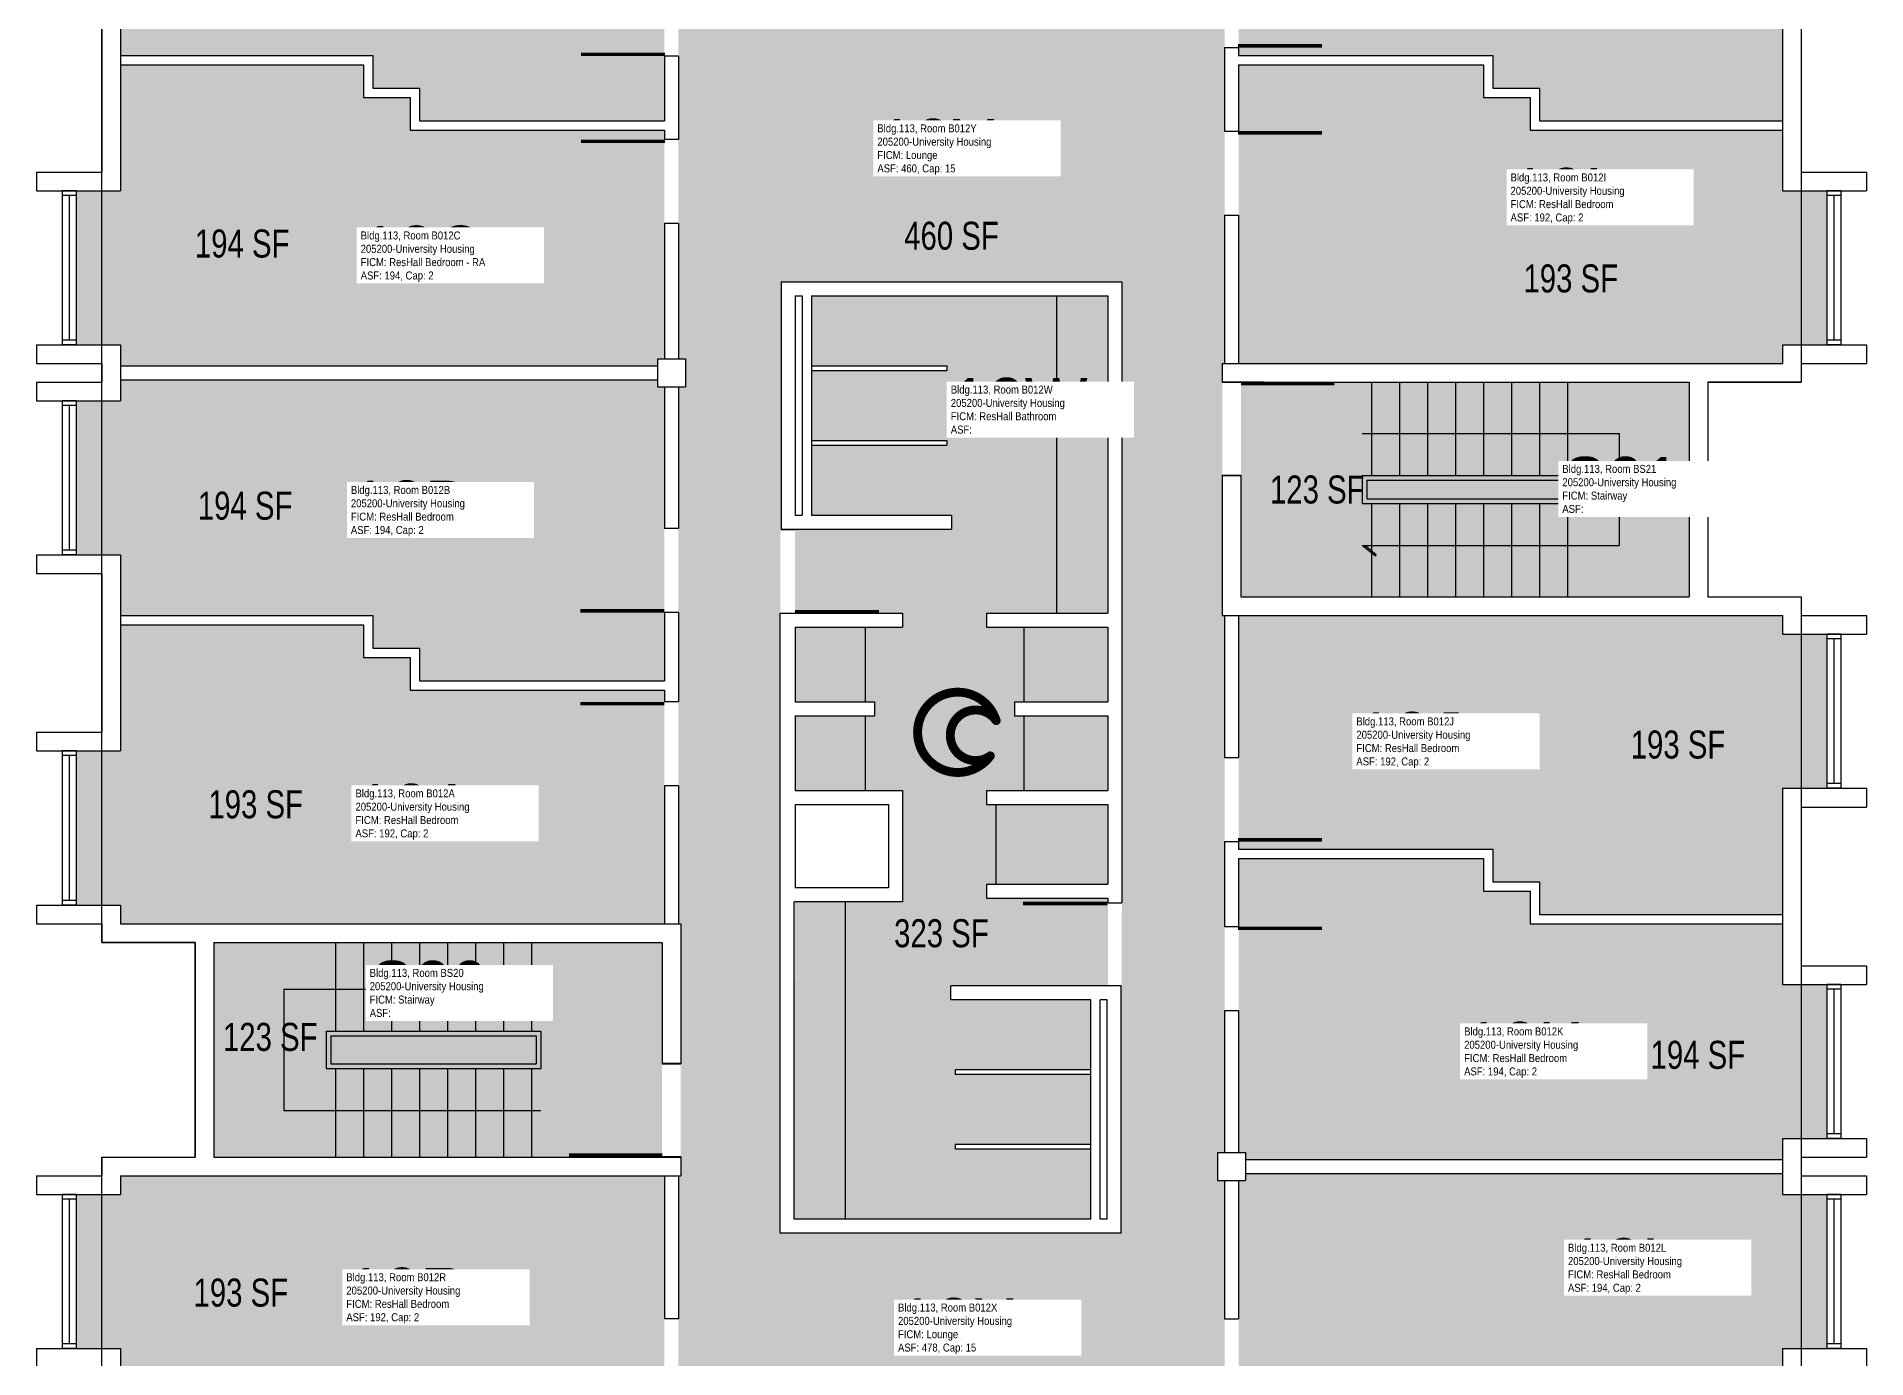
# Model space of a CAD drawing. Header units: inches. Extents: x -168 to 3268, y -1228 to 4836.
# Drawn here: x 1192 to 1976, y 3858 to 4424 of the extents above; entities that cross this region are included whole.
import ezdxf
from ezdxf.enums import TextEntityAlignment as Align

# ---------------------------------------------------------------- set-up
doc = ezdxf.new("R2010")
doc.units = ezdxf.units.IN
doc.header["$LTSCALE"] = 100
doc.header["$MEASUREMENT"] = 0
doc.layers.get('0').update_dxf_attribs({"linetype": 'CONTINUOUS'})
for name, color, linetype in [('A-DOOR', 2, 'CONTINUOUS'), ('A-FLOR', 3, 'CONTINUOUS'), ('A-GLAZ', 1, 'CONTINUOUS'), ('A-IDEN-ICON', 4, 'CONTINUOUS'), ('A-IDEN-RNUM', 7, 'CONTINUOUS'), ('A-IDEN-SNUM', 4, 'CONTINUOUS'), ('A-IDEN-VNUM', 4, 'CONTINUOUS'), ('A-SITE', 3, 'CONTINUOUS'), ('A-WALL', 5, 'CONTINUOUS'), ('AREA-TEXT', 3, 'CONTINUOUS'), ('Rooms-Category-Color', 7, 'CONTINUOUS'), ('Rooms-College-Color', 7, 'CONTINUOUS'), ('Rooms-Department-Color', 7, 'CONTINUOUS'), ('Rooms-Division-Color', 7, 'CONTINUOUS'), ('Rooms-Information', 7, 'CONTINUOUS')]:
    doc.layers.add(name, color=color, linetype=linetype)
doc.styles.add('CP_AREA', font='arial.ttf', dxfattribs={"height": 15})
doc.styles.add('CP_ROOMSNUMBER', font='arial.ttf', dxfattribs={"height": 1})
doc.styles.add('CP_ROOMVNUMBER', font='arial.ttf', dxfattribs={"width": 0.85, "height": 0.075})

# ---------------------------------------------------------------- blocks, each defined once
blk = doc.blocks.new('CPBATH')
at = {"const_width": 0.0127}
for points in [[(0.0571, 0.0168, 0.861492), (-0.0551, 0, 1)], [(0.0571, 0.0168, 0.729002), (-0.0084, -0.0042, 1)], [(-0.0551, 0, 0.726902), (0.0487, -0.0337, 1)], [(-0.0084, -0.0042, 0.609468), (0.0487, -0.0337, 1)]]:
    blk.add_lwpolyline(points, format="xyb", dxfattribs=at)
at = {"const_width": 0.00637}
for points in [[(0.0544, 0.0152, 1), (0.0599, 0.0184, 1)], [(0.0459, -0.0353, 1), (0.0515, -0.0321, 1)]]:
    blk.add_lwpolyline(points, format="xyb", close=True, dxfattribs=at)

msp = doc.modelspace()

# ---------------------------------------------------------------- hatches: boundary and pattern name
at = {"layer": 'Rooms-Category-Color', "true_color": 0x728ef3}
for points in [[(1657, 4116.54), (1657, 4319), (1511, 4319), (1510.74, 4213), (1510.73, 4209.95), (1510.66, 4177), (1510.65, 4173.95), (1510.65, 4116.54), (1467, 4116.54), (1467, 4177.32), (1467, 4213.32), (1467, 4274), (1470, 4274), (1470, 4286), (1467, 4286), (1467, 4343.98), (1467, 4379.98), (1467, 4415.79), (1467, 4379.98), (1467, 4415.79), (1467, 4451.79), (1467, 4514), (1470, 4514), (1470, 4517), (1472.03, 4517), (1508.03, 4517), (1578, 4517), (1578, 4514), (1590, 4514), (1590, 4517), (1591.05, 4517), (1621.05, 4517), (1647, 4517), (1647, 4561), (1650.24, 4561), (1686.24, 4561), (1701, 4561), (1701, 4526), (1698, 4526), (1698, 4514), (1701, 4514), (1701, 4455.42), (1701, 4419.42), (1701, 4383.61), (1701, 4419.42), (1701, 4383.61), (1701, 4347.61), (1701, 4284), (1700, 4284), (1700, 4276), (1700, 4236), (1700, 4176), (1701, 4176), (1701, 4116.54)], [(1348, 4517), (1458, 4517), (1458, 4514), (1461, 4514), (1461, 4451.79), (1461, 4415.79), (1461, 4388), (1461, 4415.79), (1461, 4388), (1356, 4388), (1356, 4402), (1336, 4402), (1336, 4416), (1228, 4416), (1228, 4442), (1209, 4442), (1209, 4508), (1228, 4508), (1228, 4516), (1348, 4516)], [(1816, 4416), (1816, 4402), (1836, 4402), (1836, 4388), (1940, 4388), (1940, 4442), (1959, 4442), (1959, 4508), (1940, 4508), (1940, 4516), (1820, 4516), (1820, 4517), (1710, 4517), (1710, 4514), (1707, 4514), (1707, 4455.42), (1707, 4416)], [(1332, 4412), (1332, 4398), (1352, 4398), (1352, 4384), (1461, 4384), (1461, 4343.98), (1461, 4286), (1458, 4286), (1458, 4283), (1228, 4283), (1228, 4292), (1209, 4292), (1209, 4358), (1228, 4358), (1228, 4412)], [(1940, 4358), (1940, 4384), (1832, 4384), (1832, 4398), (1812, 4398), (1812, 4412), (1707, 4412), (1707, 4383.61), (1707, 4412), (1707, 4383.61), (1707, 4347.61), (1707, 4284), (1940, 4284), (1940, 4292), (1959, 4292), (1959, 4358)], [(1651, 4095), (1651, 4067), (1651, 4061), (1599, 4061), (1599, 4055), (1651, 4055), (1651, 4053), (1651, 4022), (1651, 4019), (1651, 4017.38), (1583.91, 4017.37), (1583.65, 4013), (1583.65, 4011.38), (1643.98, 4011.38), (1643.65, 3981.38), (1585.65, 3981.38), (1585.65, 3979.38), (1643.65, 3979.38), (1643.65, 3949.38), (1585.65, 3949.38), (1585.65, 3947.38), (1643.65, 3947.38), (1643.65, 3943), (1643.65, 3917.38), (1516.65, 3917.38), (1516.65, 3943), (1516.97, 4053.38), (1563, 4053.38), (1563, 4062), (1563, 4101), (1517, 4101), (1517, 4122), (1517, 4125), (1517, 4131), (1517, 4133), (1551, 4133), (1551, 4139), (1517, 4139), (1517, 4165), (1517, 4171), (1563, 4171), (1563, 4177), (1517, 4177), (1517, 4209.95), (1517, 4213), (1584, 4213), (1584, 4219), (1524, 4219), (1524, 4249), (1582, 4249), (1582, 4251), (1524, 4251), (1524, 4281), (1582, 4281), (1582, 4283), (1524, 4283), (1524, 4313), (1651, 4313), (1651, 4177), (1599, 4177), (1599, 4171), (1651, 4171), (1651, 4139), (1620, 4139), (1611, 4139), (1611, 4133), (1651, 4133), (1651, 4103), (1651, 4101), (1599, 4101), (1599, 4095)], [(1228, 4202), (1228, 4176), (1336, 4176), (1336, 4162), (1356, 4162), (1356, 4148), (1461, 4148), (1461, 4177.32), (1461, 4213.32), (1461, 4274), (1458, 4274), (1458, 4277), (1228, 4277), (1228, 4268), (1209, 4268), (1209, 4202), (1228, 4202), (1209, 4202)], [(1209, 4118), (1228, 4118), (1228, 4172), (1332, 4172), (1332, 4158), (1352, 4158), (1352, 4144), (1461, 4144), (1461, 4139), (1461, 4103), (1461, 4044), (1228, 4044), (1228, 4052), (1209, 4052)], [(1940, 4102), (1959, 4102), (1959, 4168), (1940, 4168), (1940, 4176), (1707, 4176), (1707, 4115.18), (1707, 4076), (1816, 4076), (1816, 4062), (1836, 4062), (1836, 4048), (1940, 4048)], [(1657, 4116.54), (1701, 4116.54), (1701, 4079.18), (1701, 4042.74), (1701, 4079.18), (1701, 4042.74), (1701, 4006.74), (1701, 3946), (1698, 3946), (1698, 3934), (1701, 3934), (1701, 3838.67), (1701, 3802.84), (1701, 3766.84), (1701, 3706), (1698, 3706), (1698, 3704), (1698, 3703), (1696.26, 3703), (1660.26, 3703), (1590, 3703), (1590, 3706), (1578, 3706), (1578, 3703), (1576.96, 3703), (1546.96, 3703), (1521, 3703), (1521, 3659), (1518.64, 3659), (1482.64, 3659), (1467, 3659), (1467, 3694), (1470, 3694), (1470, 3706), (1467, 3706), (1467, 3765.93), (1467, 3801.93), (1467, 3838.73), (1467, 3801.93), (1467, 3838.73), (1467, 3874.73), (1467, 3936), (1468, 3936), (1468, 3944), (1468, 3984), (1468, 4044), (1467, 4044), (1467, 4103), (1467, 4116.54), (1510.65, 4116.54), (1510.65, 4090), (1510.65, 3937), (1510.65, 3911.38), (1656.65, 3911.38), (1656.72, 3937), (1656.91, 4017.38), (1656.92, 4022), (1656.99, 4053), (1657, 4058)], [(1959, 4018), (1959, 3952), (1940, 3952), (1940, 3943), (1710, 3943), (1710, 3946), (1707, 3946), (1707, 4072), (1812, 4072), (1812, 4058), (1832, 4058), (1832, 4044), (1940, 4044), (1940, 4018)], [(1336, 3836), (1336, 3822), (1356, 3822), (1356, 3808), (1461, 3808), (1461, 3838.73), (1461, 3808), (1461, 3838.73), (1461, 3874.73), (1461, 3936), (1407, 3936), (1401, 3936), (1322, 3936), (1316, 3936), (1228, 3936), (1228, 3928), (1209, 3928), (1209, 3862), (1228, 3862), (1228, 3836)], [(1940, 3928), (1940, 3937), (1710, 3937), (1710, 3934), (1707, 3934), (1707, 3836), (1816, 3836), (1816, 3822), (1836, 3822), (1836, 3808), (1940, 3808), (1940, 3862), (1959, 3862), (1959, 3928)]]:
    msp.add_hatch(color=171, dxfattribs=at).paths.add_polyline_path(points)
at = {"layer": 'Rooms-Category-Color', "true_color": 0xadadad}
for points in [[(1852, 4276), (1900, 4276), (1900, 4184), (1852, 4184), (1846, 4184), (1708, 4184), (1708, 4236), (1708, 4276), (1846, 4276)], [(1316, 3944), (1322, 3944), (1460, 3944), (1460, 3984), (1460, 4036), (1322, 4036), (1316, 4036), (1268, 4036), (1268, 3944)]]:
    msp.add_hatch(color=253, dxfattribs=at).paths.add_polyline_path(points)
at = {"layer": 'Rooms-College-Color', "true_color": 0xadadad}
for points in [[(1657, 4116.54), (1657, 4319), (1511, 4319), (1510.74, 4213), (1510.73, 4209.95), (1510.66, 4177), (1510.65, 4173.95), (1510.65, 4116.54), (1467, 4116.54), (1467, 4177.32), (1467, 4213.32), (1467, 4274), (1470, 4274), (1470, 4286), (1467, 4286), (1467, 4343.98), (1467, 4379.98), (1467, 4415.79), (1467, 4379.98), (1467, 4415.79), (1467, 4451.79), (1467, 4514), (1470, 4514), (1470, 4517), (1472.03, 4517), (1508.03, 4517), (1578, 4517), (1578, 4514), (1590, 4514), (1590, 4517), (1591.05, 4517), (1621.05, 4517), (1647, 4517), (1647, 4561), (1650.24, 4561), (1686.24, 4561), (1701, 4561), (1701, 4526), (1698, 4526), (1698, 4514), (1701, 4514), (1701, 4455.42), (1701, 4419.42), (1701, 4383.61), (1701, 4419.42), (1701, 4383.61), (1701, 4347.61), (1701, 4284), (1700, 4284), (1700, 4276), (1700, 4236), (1700, 4176), (1701, 4176), (1701, 4116.54)], [(1348, 4517), (1458, 4517), (1458, 4514), (1461, 4514), (1461, 4451.79), (1461, 4415.79), (1461, 4388), (1461, 4415.79), (1461, 4388), (1356, 4388), (1356, 4402), (1336, 4402), (1336, 4416), (1228, 4416), (1228, 4442), (1209, 4442), (1209, 4508), (1228, 4508), (1228, 4516), (1348, 4516)], [(1816, 4416), (1816, 4402), (1836, 4402), (1836, 4388), (1940, 4388), (1940, 4442), (1959, 4442), (1959, 4508), (1940, 4508), (1940, 4516), (1820, 4516), (1820, 4517), (1710, 4517), (1710, 4514), (1707, 4514), (1707, 4455.42), (1707, 4416)], [(1332, 4412), (1332, 4398), (1352, 4398), (1352, 4384), (1461, 4384), (1461, 4343.98), (1461, 4286), (1458, 4286), (1458, 4283), (1228, 4283), (1228, 4292), (1209, 4292), (1209, 4358), (1228, 4358), (1228, 4412)], [(1940, 4358), (1940, 4384), (1832, 4384), (1832, 4398), (1812, 4398), (1812, 4412), (1707, 4412), (1707, 4383.61), (1707, 4412), (1707, 4383.61), (1707, 4347.61), (1707, 4284), (1940, 4284), (1940, 4292), (1959, 4292), (1959, 4358)], [(1651, 4095), (1651, 4067), (1651, 4061), (1599, 4061), (1599, 4055), (1651, 4055), (1651, 4053), (1651, 4022), (1651, 4019), (1651, 4017.38), (1583.91, 4017.37), (1583.65, 4013), (1583.65, 4011.38), (1643.98, 4011.38), (1643.65, 3981.38), (1585.65, 3981.38), (1585.65, 3979.38), (1643.65, 3979.38), (1643.65, 3949.38), (1585.65, 3949.38), (1585.65, 3947.38), (1643.65, 3947.38), (1643.65, 3943), (1643.65, 3917.38), (1516.65, 3917.38), (1516.65, 3943), (1516.97, 4053.38), (1563, 4053.38), (1563, 4062), (1563, 4101), (1517, 4101), (1517, 4122), (1517, 4125), (1517, 4131), (1517, 4133), (1551, 4133), (1551, 4139), (1517, 4139), (1517, 4165), (1517, 4171), (1563, 4171), (1563, 4177), (1517, 4177), (1517, 4209.95), (1517, 4213), (1584, 4213), (1584, 4219), (1524, 4219), (1524, 4249), (1582, 4249), (1582, 4251), (1524, 4251), (1524, 4281), (1582, 4281), (1582, 4283), (1524, 4283), (1524, 4313), (1651, 4313), (1651, 4177), (1599, 4177), (1599, 4171), (1651, 4171), (1651, 4139), (1620, 4139), (1611, 4139), (1611, 4133), (1651, 4133), (1651, 4103), (1651, 4101), (1599, 4101), (1599, 4095)], [(1228, 4202), (1228, 4176), (1336, 4176), (1336, 4162), (1356, 4162), (1356, 4148), (1461, 4148), (1461, 4177.32), (1461, 4213.32), (1461, 4274), (1458, 4274), (1458, 4277), (1228, 4277), (1228, 4268), (1209, 4268), (1209, 4202), (1228, 4202), (1209, 4202)], [(1852, 4276), (1900, 4276), (1900, 4184), (1852, 4184), (1846, 4184), (1708, 4184), (1708, 4236), (1708, 4276), (1846, 4276)], [(1209, 4118), (1228, 4118), (1228, 4172), (1332, 4172), (1332, 4158), (1352, 4158), (1352, 4144), (1461, 4144), (1461, 4139), (1461, 4103), (1461, 4044), (1228, 4044), (1228, 4052), (1209, 4052)], [(1940, 4102), (1959, 4102), (1959, 4168), (1940, 4168), (1940, 4176), (1707, 4176), (1707, 4115.18), (1707, 4076), (1816, 4076), (1816, 4062), (1836, 4062), (1836, 4048), (1940, 4048)], [(1657, 4116.54), (1701, 4116.54), (1701, 4079.18), (1701, 4042.74), (1701, 4079.18), (1701, 4042.74), (1701, 4006.74), (1701, 3946), (1698, 3946), (1698, 3934), (1701, 3934), (1701, 3838.67), (1701, 3802.84), (1701, 3766.84), (1701, 3706), (1698, 3706), (1698, 3704), (1698, 3703), (1696.26, 3703), (1660.26, 3703), (1590, 3703), (1590, 3706), (1578, 3706), (1578, 3703), (1576.96, 3703), (1546.96, 3703), (1521, 3703), (1521, 3659), (1518.64, 3659), (1482.64, 3659), (1467, 3659), (1467, 3694), (1470, 3694), (1470, 3706), (1467, 3706), (1467, 3765.93), (1467, 3801.93), (1467, 3838.73), (1467, 3801.93), (1467, 3838.73), (1467, 3874.73), (1467, 3936), (1468, 3936), (1468, 3944), (1468, 3984), (1468, 4044), (1467, 4044), (1467, 4103), (1467, 4116.54), (1510.65, 4116.54), (1510.65, 4090), (1510.65, 3937), (1510.65, 3911.38), (1656.65, 3911.38), (1656.72, 3937), (1656.91, 4017.38), (1656.92, 4022), (1656.99, 4053), (1657, 4058)], [(1959, 4018), (1959, 3952), (1940, 3952), (1940, 3943), (1710, 3943), (1710, 3946), (1707, 3946), (1707, 4072), (1812, 4072), (1812, 4058), (1832, 4058), (1832, 4044), (1940, 4044), (1940, 4018)], [(1316, 3944), (1322, 3944), (1460, 3944), (1460, 3984), (1460, 4036), (1322, 4036), (1316, 4036), (1268, 4036), (1268, 3944)], [(1336, 3836), (1336, 3822), (1356, 3822), (1356, 3808), (1461, 3808), (1461, 3838.73), (1461, 3808), (1461, 3838.73), (1461, 3874.73), (1461, 3936), (1407, 3936), (1401, 3936), (1322, 3936), (1316, 3936), (1228, 3936), (1228, 3928), (1209, 3928), (1209, 3862), (1228, 3862), (1228, 3836)], [(1940, 3928), (1940, 3937), (1710, 3937), (1710, 3934), (1707, 3934), (1707, 3836), (1816, 3836), (1816, 3822), (1836, 3822), (1836, 3808), (1940, 3808), (1940, 3862), (1959, 3862), (1959, 3928)]]:
    msp.add_hatch(color=253, dxfattribs=at).paths.add_polyline_path(points)
at = {"layer": 'Rooms-Department-Color', "true_color": 0x604aed}
for points in [[(1657, 4116.54), (1657, 4319), (1511, 4319), (1510.74, 4213), (1510.73, 4209.95), (1510.66, 4177), (1510.65, 4173.95), (1510.65, 4116.54), (1467, 4116.54), (1467, 4177.32), (1467, 4213.32), (1467, 4274), (1470, 4274), (1470, 4286), (1467, 4286), (1467, 4343.98), (1467, 4379.98), (1467, 4415.79), (1467, 4379.98), (1467, 4415.79), (1467, 4451.79), (1467, 4514), (1470, 4514), (1470, 4517), (1472.03, 4517), (1508.03, 4517), (1578, 4517), (1578, 4514), (1590, 4514), (1590, 4517), (1591.05, 4517), (1621.05, 4517), (1647, 4517), (1647, 4561), (1650.24, 4561), (1686.24, 4561), (1701, 4561), (1701, 4526), (1698, 4526), (1698, 4514), (1701, 4514), (1701, 4455.42), (1701, 4419.42), (1701, 4383.61), (1701, 4419.42), (1701, 4383.61), (1701, 4347.61), (1701, 4284), (1700, 4284), (1700, 4276), (1700, 4236), (1700, 4176), (1701, 4176), (1701, 4116.54)], [(1348, 4517), (1458, 4517), (1458, 4514), (1461, 4514), (1461, 4451.79), (1461, 4415.79), (1461, 4388), (1461, 4415.79), (1461, 4388), (1356, 4388), (1356, 4402), (1336, 4402), (1336, 4416), (1228, 4416), (1228, 4442), (1209, 4442), (1209, 4508), (1228, 4508), (1228, 4516), (1348, 4516)], [(1816, 4416), (1816, 4402), (1836, 4402), (1836, 4388), (1940, 4388), (1940, 4442), (1959, 4442), (1959, 4508), (1940, 4508), (1940, 4516), (1820, 4516), (1820, 4517), (1710, 4517), (1710, 4514), (1707, 4514), (1707, 4455.42), (1707, 4416)], [(1332, 4412), (1332, 4398), (1352, 4398), (1352, 4384), (1461, 4384), (1461, 4343.98), (1461, 4286), (1458, 4286), (1458, 4283), (1228, 4283), (1228, 4292), (1209, 4292), (1209, 4358), (1228, 4358), (1228, 4412)], [(1940, 4358), (1940, 4384), (1832, 4384), (1832, 4398), (1812, 4398), (1812, 4412), (1707, 4412), (1707, 4383.61), (1707, 4412), (1707, 4383.61), (1707, 4347.61), (1707, 4284), (1940, 4284), (1940, 4292), (1959, 4292), (1959, 4358)], [(1651, 4095), (1651, 4067), (1651, 4061), (1599, 4061), (1599, 4055), (1651, 4055), (1651, 4053), (1651, 4022), (1651, 4019), (1651, 4017.38), (1583.91, 4017.37), (1583.65, 4013), (1583.65, 4011.38), (1643.98, 4011.38), (1643.65, 3981.38), (1585.65, 3981.38), (1585.65, 3979.38), (1643.65, 3979.38), (1643.65, 3949.38), (1585.65, 3949.38), (1585.65, 3947.38), (1643.65, 3947.38), (1643.65, 3943), (1643.65, 3917.38), (1516.65, 3917.38), (1516.65, 3943), (1516.97, 4053.38), (1563, 4053.38), (1563, 4062), (1563, 4101), (1517, 4101), (1517, 4122), (1517, 4125), (1517, 4131), (1517, 4133), (1551, 4133), (1551, 4139), (1517, 4139), (1517, 4165), (1517, 4171), (1563, 4171), (1563, 4177), (1517, 4177), (1517, 4209.95), (1517, 4213), (1584, 4213), (1584, 4219), (1524, 4219), (1524, 4249), (1582, 4249), (1582, 4251), (1524, 4251), (1524, 4281), (1582, 4281), (1582, 4283), (1524, 4283), (1524, 4313), (1651, 4313), (1651, 4177), (1599, 4177), (1599, 4171), (1651, 4171), (1651, 4139), (1620, 4139), (1611, 4139), (1611, 4133), (1651, 4133), (1651, 4103), (1651, 4101), (1599, 4101), (1599, 4095)], [(1228, 4202), (1228, 4176), (1336, 4176), (1336, 4162), (1356, 4162), (1356, 4148), (1461, 4148), (1461, 4177.32), (1461, 4213.32), (1461, 4274), (1458, 4274), (1458, 4277), (1228, 4277), (1228, 4268), (1209, 4268), (1209, 4202), (1228, 4202), (1209, 4202)], [(1209, 4118), (1228, 4118), (1228, 4172), (1332, 4172), (1332, 4158), (1352, 4158), (1352, 4144), (1461, 4144), (1461, 4139), (1461, 4103), (1461, 4044), (1228, 4044), (1228, 4052), (1209, 4052)], [(1940, 4102), (1959, 4102), (1959, 4168), (1940, 4168), (1940, 4176), (1707, 4176), (1707, 4115.18), (1707, 4076), (1816, 4076), (1816, 4062), (1836, 4062), (1836, 4048), (1940, 4048)], [(1657, 4116.54), (1701, 4116.54), (1701, 4079.18), (1701, 4042.74), (1701, 4079.18), (1701, 4042.74), (1701, 4006.74), (1701, 3946), (1698, 3946), (1698, 3934), (1701, 3934), (1701, 3838.67), (1701, 3802.84), (1701, 3766.84), (1701, 3706), (1698, 3706), (1698, 3704), (1698, 3703), (1696.26, 3703), (1660.26, 3703), (1590, 3703), (1590, 3706), (1578, 3706), (1578, 3703), (1576.96, 3703), (1546.96, 3703), (1521, 3703), (1521, 3659), (1518.64, 3659), (1482.64, 3659), (1467, 3659), (1467, 3694), (1470, 3694), (1470, 3706), (1467, 3706), (1467, 3765.93), (1467, 3801.93), (1467, 3838.73), (1467, 3801.93), (1467, 3838.73), (1467, 3874.73), (1467, 3936), (1468, 3936), (1468, 3944), (1468, 3984), (1468, 4044), (1467, 4044), (1467, 4103), (1467, 4116.54), (1510.65, 4116.54), (1510.65, 4090), (1510.65, 3937), (1510.65, 3911.38), (1656.65, 3911.38), (1656.72, 3937), (1656.91, 4017.38), (1656.92, 4022), (1656.99, 4053), (1657, 4058)], [(1959, 4018), (1959, 3952), (1940, 3952), (1940, 3943), (1710, 3943), (1710, 3946), (1707, 3946), (1707, 4072), (1812, 4072), (1812, 4058), (1832, 4058), (1832, 4044), (1940, 4044), (1940, 4018)], [(1336, 3836), (1336, 3822), (1356, 3822), (1356, 3808), (1461, 3808), (1461, 3838.73), (1461, 3808), (1461, 3838.73), (1461, 3874.73), (1461, 3936), (1407, 3936), (1401, 3936), (1322, 3936), (1316, 3936), (1228, 3936), (1228, 3928), (1209, 3928), (1209, 3862), (1228, 3862), (1228, 3836)], [(1940, 3928), (1940, 3937), (1710, 3937), (1710, 3934), (1707, 3934), (1707, 3836), (1816, 3836), (1816, 3822), (1836, 3822), (1836, 3808), (1940, 3808), (1940, 3862), (1959, 3862), (1959, 3928)]]:
    msp.add_hatch(color=173, dxfattribs=at).paths.add_polyline_path(points)
at = {"layer": 'Rooms-Department-Color', "true_color": 0xacacac}
for points in [[(1852, 4276), (1900, 4276), (1900, 4184), (1852, 4184), (1846, 4184), (1708, 4184), (1708, 4236), (1708, 4276), (1846, 4276)], [(1316, 3944), (1322, 3944), (1460, 3944), (1460, 3984), (1460, 4036), (1322, 4036), (1316, 4036), (1268, 4036), (1268, 3944)]]:
    msp.add_hatch(color=253, dxfattribs=at).paths.add_polyline_path(points)
at = {"layer": 'Rooms-Division-Color', "true_color": 0x604aed}
for points in [[(1657, 4116.54), (1657, 4319), (1511, 4319), (1510.74, 4213), (1510.73, 4209.95), (1510.66, 4177), (1510.65, 4173.95), (1510.65, 4116.54), (1467, 4116.54), (1467, 4177.32), (1467, 4213.32), (1467, 4274), (1470, 4274), (1470, 4286), (1467, 4286), (1467, 4343.98), (1467, 4379.98), (1467, 4415.79), (1467, 4379.98), (1467, 4415.79), (1467, 4451.79), (1467, 4514), (1470, 4514), (1470, 4517), (1472.03, 4517), (1508.03, 4517), (1578, 4517), (1578, 4514), (1590, 4514), (1590, 4517), (1591.05, 4517), (1621.05, 4517), (1647, 4517), (1647, 4561), (1650.24, 4561), (1686.24, 4561), (1701, 4561), (1701, 4526), (1698, 4526), (1698, 4514), (1701, 4514), (1701, 4455.42), (1701, 4419.42), (1701, 4383.61), (1701, 4419.42), (1701, 4383.61), (1701, 4347.61), (1701, 4284), (1700, 4284), (1700, 4276), (1700, 4236), (1700, 4176), (1701, 4176), (1701, 4116.54)], [(1348, 4517), (1458, 4517), (1458, 4514), (1461, 4514), (1461, 4451.79), (1461, 4415.79), (1461, 4388), (1461, 4415.79), (1461, 4388), (1356, 4388), (1356, 4402), (1336, 4402), (1336, 4416), (1228, 4416), (1228, 4442), (1209, 4442), (1209, 4508), (1228, 4508), (1228, 4516), (1348, 4516)], [(1816, 4416), (1816, 4402), (1836, 4402), (1836, 4388), (1940, 4388), (1940, 4442), (1959, 4442), (1959, 4508), (1940, 4508), (1940, 4516), (1820, 4516), (1820, 4517), (1710, 4517), (1710, 4514), (1707, 4514), (1707, 4455.42), (1707, 4416)], [(1332, 4412), (1332, 4398), (1352, 4398), (1352, 4384), (1461, 4384), (1461, 4343.98), (1461, 4286), (1458, 4286), (1458, 4283), (1228, 4283), (1228, 4292), (1209, 4292), (1209, 4358), (1228, 4358), (1228, 4412)], [(1940, 4358), (1940, 4384), (1832, 4384), (1832, 4398), (1812, 4398), (1812, 4412), (1707, 4412), (1707, 4383.61), (1707, 4412), (1707, 4383.61), (1707, 4347.61), (1707, 4284), (1940, 4284), (1940, 4292), (1959, 4292), (1959, 4358)], [(1651, 4095), (1651, 4067), (1651, 4061), (1599, 4061), (1599, 4055), (1651, 4055), (1651, 4053), (1651, 4022), (1651, 4019), (1651, 4017.38), (1583.91, 4017.37), (1583.65, 4013), (1583.65, 4011.38), (1643.98, 4011.38), (1643.65, 3981.38), (1585.65, 3981.38), (1585.65, 3979.38), (1643.65, 3979.38), (1643.65, 3949.38), (1585.65, 3949.38), (1585.65, 3947.38), (1643.65, 3947.38), (1643.65, 3943), (1643.65, 3917.38), (1516.65, 3917.38), (1516.65, 3943), (1516.97, 4053.38), (1563, 4053.38), (1563, 4062), (1563, 4101), (1517, 4101), (1517, 4122), (1517, 4125), (1517, 4131), (1517, 4133), (1551, 4133), (1551, 4139), (1517, 4139), (1517, 4165), (1517, 4171), (1563, 4171), (1563, 4177), (1517, 4177), (1517, 4209.95), (1517, 4213), (1584, 4213), (1584, 4219), (1524, 4219), (1524, 4249), (1582, 4249), (1582, 4251), (1524, 4251), (1524, 4281), (1582, 4281), (1582, 4283), (1524, 4283), (1524, 4313), (1651, 4313), (1651, 4177), (1599, 4177), (1599, 4171), (1651, 4171), (1651, 4139), (1620, 4139), (1611, 4139), (1611, 4133), (1651, 4133), (1651, 4103), (1651, 4101), (1599, 4101), (1599, 4095)], [(1228, 4202), (1228, 4176), (1336, 4176), (1336, 4162), (1356, 4162), (1356, 4148), (1461, 4148), (1461, 4177.32), (1461, 4213.32), (1461, 4274), (1458, 4274), (1458, 4277), (1228, 4277), (1228, 4268), (1209, 4268), (1209, 4202), (1228, 4202), (1209, 4202)], [(1209, 4118), (1228, 4118), (1228, 4172), (1332, 4172), (1332, 4158), (1352, 4158), (1352, 4144), (1461, 4144), (1461, 4139), (1461, 4103), (1461, 4044), (1228, 4044), (1228, 4052), (1209, 4052)], [(1940, 4102), (1959, 4102), (1959, 4168), (1940, 4168), (1940, 4176), (1707, 4176), (1707, 4115.18), (1707, 4076), (1816, 4076), (1816, 4062), (1836, 4062), (1836, 4048), (1940, 4048)], [(1657, 4116.54), (1701, 4116.54), (1701, 4079.18), (1701, 4042.74), (1701, 4079.18), (1701, 4042.74), (1701, 4006.74), (1701, 3946), (1698, 3946), (1698, 3934), (1701, 3934), (1701, 3838.67), (1701, 3802.84), (1701, 3766.84), (1701, 3706), (1698, 3706), (1698, 3704), (1698, 3703), (1696.26, 3703), (1660.26, 3703), (1590, 3703), (1590, 3706), (1578, 3706), (1578, 3703), (1576.96, 3703), (1546.96, 3703), (1521, 3703), (1521, 3659), (1518.64, 3659), (1482.64, 3659), (1467, 3659), (1467, 3694), (1470, 3694), (1470, 3706), (1467, 3706), (1467, 3765.93), (1467, 3801.93), (1467, 3838.73), (1467, 3801.93), (1467, 3838.73), (1467, 3874.73), (1467, 3936), (1468, 3936), (1468, 3944), (1468, 3984), (1468, 4044), (1467, 4044), (1467, 4103), (1467, 4116.54), (1510.65, 4116.54), (1510.65, 4090), (1510.65, 3937), (1510.65, 3911.38), (1656.65, 3911.38), (1656.72, 3937), (1656.91, 4017.38), (1656.92, 4022), (1656.99, 4053), (1657, 4058)], [(1959, 4018), (1959, 3952), (1940, 3952), (1940, 3943), (1710, 3943), (1710, 3946), (1707, 3946), (1707, 4072), (1812, 4072), (1812, 4058), (1832, 4058), (1832, 4044), (1940, 4044), (1940, 4018)], [(1336, 3836), (1336, 3822), (1356, 3822), (1356, 3808), (1461, 3808), (1461, 3838.73), (1461, 3808), (1461, 3838.73), (1461, 3874.73), (1461, 3936), (1407, 3936), (1401, 3936), (1322, 3936), (1316, 3936), (1228, 3936), (1228, 3928), (1209, 3928), (1209, 3862), (1228, 3862), (1228, 3836)], [(1940, 3928), (1940, 3937), (1710, 3937), (1710, 3934), (1707, 3934), (1707, 3836), (1816, 3836), (1816, 3822), (1836, 3822), (1836, 3808), (1940, 3808), (1940, 3862), (1959, 3862), (1959, 3928)]]:
    msp.add_hatch(color=173, dxfattribs=at).paths.add_polyline_path(points)
at = {"layer": 'Rooms-Division-Color', "true_color": 0xadadad}
for points in [[(1852, 4276), (1900, 4276), (1900, 4184), (1852, 4184), (1846, 4184), (1708, 4184), (1708, 4236), (1708, 4276), (1846, 4276)], [(1316, 3944), (1322, 3944), (1460, 3944), (1460, 3984), (1460, 4036), (1322, 4036), (1316, 4036), (1268, 4036), (1268, 3944)]]:
    msp.add_hatch(color=253, dxfattribs=at).paths.add_polyline_path(points)

# ---------------------------------------------------------------- linework, layer by layer
at = {"layer": 'A-DOOR'}
for points in [[(1706.7, 4420.17, 1.5, 1.5, 0), (1742.7, 4420.17, 0, 0, 0), (1742.7, 4420.92, 0, 0, 0.414214), (1705.2, 4455.42, 0, 0, 0.414214)], [(1461.21, 4416.54, 1.5, 1.5, 0), (1425.21, 4416.54, 0, 0, 0), (1425.21, 4417.29, 0, 0, -0.414214), (1462.71, 4451.79, 0, 0, -0.414214)], [(1706.7, 4382.86, 1.5, 1.5, 0), (1742.7, 4382.86, 0, 0, 0), (1742.7, 4382.11, 0, 0, -0.414214), (1705.2, 4347.61, 0, 0, -0.414214)], [(1461.21, 4379.23, 1.5, 1.5, 0), (1425.21, 4379.23, 0, 0, 0), (1425.21, 4378.48, 0, 0, 0.414214), (1462.71, 4343.98, 0, 0, 0.414214)], [(1707.99, 4275.37, 1.5, 1.5, 0), (1747.99, 4275.37, 0, 0, 0), (1747.99, 4274.62, 0, 0, -0.414214), (1706.49, 4236.12, 0, 0, -0.414214)], [(1461.02, 4178.07, 1.5, 1.5, 0), (1425.02, 4178.07, 0, 0, 0), (1425.02, 4178.82, 0, 0, -0.414214), (1462.52, 4213.32, 0, 0, -0.414214)], [(1516.95, 4177.7, 1.5, 1.5, 0), (1552.95, 4177.7, 0, 0, 0), (1552.95, 4178.45, 0, 0, 0.414214), (1515.45, 4212.95, 0, 0, 0.414214)], [(1460.98, 4138.25, 1.5, 1.5, 0), (1424.98, 4138.25, 0, 0, 0), (1424.98, 4137.5, 0, 0, 0.414214), (1462.48, 4103, 0, 0, 0.414214)], [(1706.72, 4079.93, 1.5, 1.5, 0), (1742.72, 4079.93, 0, 0, 0), (1742.72, 4080.68, 0, 0, 0.414214), (1705.22, 4115.18, 0, 0, 0.414214)], [(1650.7, 4052.68, 1.5, 1.5, 0), (1614.7, 4052.68, 0, 0, 0), (1614.7, 4051.93, 0, 0, 0.414214), (1652.2, 4017.43, 0, 0, 0.414214)], [(1706.72, 4041.99, 1.5, 1.5, 0), (1742.72, 4041.99, 0, 0, 0), (1742.72, 4041.24, 0, 0, -0.414214), (1705.22, 4006.74, 0, 0, -0.414214)], [(1460.06, 3944.87, 1.5, 1.5, 0), (1420.06, 3944.87, 0, 0, 0), (1420.06, 3944.12, 0, 0, -0.414214), (1460.06, 3984.12, 0, 0, -0.414214)], [(1460.49, 3839.48, 1.5, 1.5, 0), (1424.49, 3839.48, 0, 0, 0), (1424.49, 3840.23, 0, 0, -0.414214), (1461.99, 3874.73, 0, 0, -0.414214)], [(1707.03, 3839.42, 1.5, 1.5, 0), (1743.03, 3839.42, 0, 0, 0), (1743.03, 3840.17, 0, 0, 0.414214), (1705.53, 3874.67, 0, 0, 0.414214)]]:
    msp.add_lwpolyline(points, format="xyseb", dxfattribs=at)
at = {"layer": 'A-FLOR'}
for p, q in [((1629, 4313), (1629, 4177)), ((1764, 4276), (1764, 4236)), ((1776, 4276), (1776, 4236)), ((1788, 4276), (1788, 4236)), ((1800, 4276), (1800, 4236)), ((1812, 4276), (1812, 4236)), ((1824, 4276), (1824, 4236)), ((1836, 4276), (1836, 4236)), ((1848, 4276), (1848, 4236)), ((1760, 4254), (1870, 4254)), ((1870, 4254), (1870, 4206)), ((1764, 4224), (1764, 4184)), ((1776, 4224), (1776, 4184)), ((1788, 4224), (1788, 4184)), ((1800, 4224), (1800, 4184)), ((1812, 4224), (1812, 4184)), ((1824, 4224), (1824, 4184)), ((1836, 4224), (1836, 4184)), ((1848, 4224), (1848, 4184)), ((1760, 4206), (1870, 4206)), ((1760.07, 4206.02), (1765.63, 4201.61)), ((1766.02, 4202.09), (1761.07, 4206)), ((1765.63, 4201.61), (1766.02, 4202.09)), ((1547, 4171), (1547, 4139)), ((1615, 4171), (1615, 4139)), ((1547, 4133), (1547, 4101)), ((1615, 4133), (1615, 4101)), ((1603, 4095), (1603, 4061)), ((1538.65, 3917.38), (1538.65, 4053.38)), ((1320, 4036), (1320, 3998)), ((1332, 4036), (1332, 3998)), ((1344, 4036), (1344, 3998)), ((1356, 4036), (1356, 3998)), ((1368, 4036), (1368, 3998)), ((1380, 4036), (1380, 3998)), ((1392, 4036), (1392, 3998)), ((1404, 4036), (1404, 3998)), ((1402.72, 4022.62), (1401.72, 4022.07)), ((1401.72, 4022.07), (1406.66, 4015.97)), ((1408.02, 4015.97), (1402.72, 4022.62)), ((1298, 4016), (1408, 4016)), ((1298, 4016), (1298, 3964)), ((1320, 3982), (1320, 3944)), ((1332, 3982), (1332, 3944)), ((1344, 3982), (1344, 3944)), ((1356, 3982), (1356, 3944)), ((1368, 3982), (1368, 3944)), ((1380, 3982), (1380, 3944)), ((1392, 3982), (1392, 3944)), ((1404, 3982), (1404, 3944)), ((1298, 3964), (1408, 3964))]:
    msp.add_line(p, q, dxfattribs=at)
at = {"layer": 'A-GLAZ'}
for p, q in [((1203, 4356), (1203, 4294)), ((1206, 4356), (1206, 4294)), ((1209, 4356), (1209, 4294)), ((1959, 4356), (1959, 4294)), ((1962, 4356), (1962, 4294)), ((1965, 4356), (1965, 4294)), ((1203, 4266), (1203, 4204)), ((1206, 4266), (1206, 4204)), ((1209, 4266), (1209, 4204)), ((1959, 4166), (1959, 4104)), ((1962, 4166), (1962, 4104)), ((1965, 4166), (1965, 4104)), ((1203, 4116), (1203, 4054)), ((1206, 4116), (1206, 4054)), ((1209, 4116), (1209, 4054)), ((1959, 4016), (1959, 3954)), ((1962, 4016), (1962, 3954)), ((1965, 4016), (1965, 3954)), ((1203, 3926), (1203, 3864)), ((1206, 3926), (1206, 3864)), ((1209, 3926), (1209, 3864)), ((1959, 3926), (1959, 3864)), ((1962, 3926), (1962, 3864)), ((1965, 3926), (1965, 3864))]:
    msp.add_line(p, q, dxfattribs=at)
at = {"layer": 'A-SITE'}
msp.add_lwpolyline([(1948, 3696), (1828, 3696), (1828, 3576), (1588, 3576), (1588, 3412), (1340, 3412), (1340, 3696), (1220, 3696), (1220, 3944), (1260, 3944), (1260, 4036), (1220, 4036), (1220, 4524), (1340, 4524), (1340, 4644), (1580, 4644), (1580, 4808), (1828, 4808), (1828, 4524), (1948, 4524), (1948, 4276), (1908, 4276), (1908, 4184), (1948, 4184)], close=True, dxfattribs=at)
at = {"layer": 'A-WALL'}
for p, q in [((1228, 4442), (1228, 4358)), ((1940, 4442), (1940, 4358)), ((1220, 4434), (1220, 4366)), ((1948, 4434), (1948, 4366)), ((1228, 4416), (1336, 4416)), ((1336, 4416), (1336, 4402)), ((1467, 4415.79), (1461, 4415.79)), ((1461, 4415.79), (1461, 4388)), ((1467, 4415.79), (1467, 4379.98)), ((1701, 4419.42), (1707, 4419.42)), ((1701, 4419.42), (1701, 4383.61)), ((1707, 4419.42), (1707, 4416)), ((1707, 4416), (1816, 4416)), ((1816, 4416), (1816, 4402)), ((1228, 4412), (1332, 4412)), ((1332, 4412), (1332, 4398)), ((1707, 4412), (1812, 4412)), ((1707, 4412), (1707, 4383.61)), ((1812, 4412), (1812, 4398)), ((1336, 4402), (1356, 4402)), ((1356, 4402), (1356, 4388)), ((1816, 4402), (1836, 4402)), ((1836, 4402), (1836, 4388)), ((1332, 4398), (1352, 4398)), ((1352, 4398), (1352, 4384)), ((1812, 4398), (1832, 4398)), ((1832, 4398), (1832, 4384)), ((1352, 4384), (1461, 4384)), ((1356, 4388), (1461, 4388)), ((1461, 4384), (1461, 4379.98)), ((1701, 4383.61), (1707, 4383.61)), ((1832, 4384), (1940, 4384)), ((1836, 4388), (1940, 4388)), ((1467, 4379.98), (1461, 4379.98)), ((1192, 4366), (1192, 4358)), ((1192, 4366), (1220, 4366)), ((1948, 4366), (1976, 4366)), ((1976, 4366), (1976, 4358)), ((1192, 4358), (1228, 4358)), ((1209, 4358), (1203, 4358)), ((1203, 4358), (1203, 4356)), ((1209, 4356), (1203, 4356)), ((1209, 4358), (1209, 4356)), ((1940, 4358), (1976, 4358)), ((1965, 4358), (1959, 4358)), ((1959, 4358), (1959, 4356)), ((1965, 4356), (1959, 4356)), ((1965, 4358), (1965, 4356)), ((1467, 4343.98), (1461, 4343.98)), ((1461, 4343.98), (1461, 4286)), ((1467, 4343.98), (1467, 4286)), ((1701, 4347.61), (1707, 4347.61)), ((1701, 4347.61), (1701, 4284)), ((1707, 4347.61), (1707, 4284)), ((1511, 4319), (1657, 4319)), ((1511, 4319), (1511, 4212.95)), ((1517, 4313), (1517, 4219)), ((1517, 4313), (1520, 4313)), ((1520, 4313), (1520, 4219)), ((1524, 4313), (1651, 4313)), ((1524, 4313), (1524, 4219)), ((1651, 4313), (1651, 4177)), ((1657, 4319), (1657, 4053)), ((1192, 4292), (1192, 4284)), ((1192, 4292), (1228, 4292)), ((1209, 4294), (1203, 4294)), ((1203, 4294), (1203, 4292)), ((1209, 4292), (1203, 4292)), ((1209, 4294), (1209, 4292)), ((1228, 4292), (1228, 4268)), ((1940, 4292), (1976, 4292)), ((1940, 4292), (1940, 4284)), ((1965, 4294), (1959, 4294)), ((1959, 4294), (1959, 4292)), ((1965, 4292), (1959, 4292)), ((1965, 4294), (1965, 4292)), ((1976, 4292), (1976, 4284)), ((1192, 4284), (1220, 4284)), ((1192, 4284), (1220, 4284)), ((1220, 4284), (1220, 4276)), ((1228, 4283), (1458, 4283)), ((1458, 4286), (1458, 4274)), ((1458, 4286), (1470, 4286)), ((1470, 4286), (1470, 4274)), ((1524, 4283), (1582, 4283)), ((1524, 4281), (1582, 4281)), ((1582, 4283), (1582, 4281)), ((1700, 4284), (1940, 4284)), ((1700, 4284), (1700, 4276)), ((1948, 4284), (1948, 4276)), ((1948, 4284), (1976, 4284)), ((1192, 4276), (1192, 4268)), ((1192, 4276), (1220, 4276)), ((1192, 4276), (1220, 4276)), ((1228, 4277), (1458, 4277)), ((1458, 4274), (1470, 4274)), ((1461, 4274), (1461, 4213.32)), ((1467, 4274), (1467, 4213.32)), ((1700, 4276.12), (1717.99, 4276.12)), ((1700, 4276), (1900, 4276)), ((1900, 4276), (1900, 4184)), ((1908, 4276), (1908, 4184)), ((1908, 4276), (1948, 4276)), ((1192, 4268), (1228, 4268)), ((1209, 4268), (1203, 4268)), ((1203, 4268), (1203, 4266)), ((1209, 4266), (1203, 4266)), ((1209, 4268), (1209, 4266)), ((1524, 4251), (1582, 4251)), ((1582, 4251), (1582, 4249)), ((1524, 4249), (1582, 4249)), ((1700, 4236.12), (1700, 4176)), ((1700, 4236.12), (1708, 4236.12)), ((1700, 4236), (1708, 4236)), ((1708, 4236.12), (1708, 4184)), ((1760, 4236), (1852, 4236)), ((1760, 4236), (1760, 4224)), ((1762, 4234), (1850, 4234)), ((1762, 4234), (1762, 4226)), ((1850, 4234), (1850, 4226)), ((1852, 4236), (1852, 4224)), ((1762, 4226), (1850, 4226)), ((1517, 4219), (1520, 4219)), ((1524, 4219), (1584, 4219)), ((1584, 4219), (1584, 4213)), ((1760, 4224), (1852, 4224)), ((1467, 4213.32), (1461, 4213.32)), ((1511, 4213), (1584, 4213)), ((1511, 4212.95), (1517, 4212.95)), ((1209, 4204), (1203, 4204)), ((1203, 4204), (1203, 4202)), ((1209, 4204), (1209, 4202)), ((1192, 4202), (1192, 4194)), ((1192, 4202), (1228, 4202)), ((1192, 4202), (1228, 4202)), ((1209, 4202), (1203, 4202)), ((1228, 4202), (1228, 4118)), ((1192, 4194), (1220, 4194)), ((1220, 4194), (1220, 4126)), ((1708, 4184), (1900, 4184)), ((1908, 4184), (1948, 4184)), ((1948, 4184), (1948, 4176)), ((1228, 4176), (1336, 4176)), ((1228, 4172), (1332, 4172)), ((1332, 4172), (1332, 4158)), ((1336, 4176), (1336, 4162)), ((1467, 4177.32), (1461, 4177.32)), ((1461, 4177.32), (1461, 4148)), ((1467, 4177.32), (1467, 4139)), ((1510.65, 3911.38), (1510.65, 4177)), ((1510.65, 4177), (1563, 4177)), ((1517, 4171), (1563, 4171)), ((1517, 4171), (1517, 4139)), ((1563, 4177), (1563, 4171)), ((1599, 4177), (1651, 4177)), ((1599, 4177), (1599, 4171)), ((1599, 4171), (1651, 4171)), ((1651, 4171), (1651, 4139)), ((1700, 4176), (1940, 4176)), ((1701, 4176), (1701, 4115.18)), ((1707, 4176), (1707, 4115.18)), ((1940, 4176), (1940, 4168)), ((1948, 4176), (1976, 4176)), ((1976, 4176), (1976, 4168)), ((1940, 4168), (1976, 4168)), ((1965, 4168), (1959, 4168)), ((1959, 4168), (1959, 4166)), ((1965, 4166), (1959, 4166)), ((1965, 4168), (1965, 4166)), ((1332, 4158), (1352, 4158)), ((1336, 4162), (1356, 4162)), ((1352, 4158), (1352, 4144)), ((1356, 4162), (1356, 4148)), ((1356, 4148), (1461, 4148)), ((1352, 4144), (1461, 4144)), ((1461, 4144), (1461, 4139)), ((1467, 4139), (1461, 4139)), ((1517, 4139), (1551, 4139)), ((1517, 4133), (1551, 4133)), ((1517, 4133), (1517, 4101)), ((1551, 4139), (1551, 4133)), ((1611, 4139), (1651, 4139)), ((1611, 4139), (1611, 4133)), ((1611, 4133), (1651, 4133)), ((1651, 4133), (1651, 4101)), ((1192, 4126), (1192, 4118)), ((1192, 4126), (1220, 4126)), ((1192, 4118), (1228, 4118)), ((1209, 4118), (1203, 4118)), ((1203, 4118), (1203, 4116)), ((1209, 4118), (1209, 4116)), ((1209, 4116), (1203, 4116)), ((1701, 4115.18), (1707, 4115.18)), ((1461, 4103), (1461, 4044)), ((1467, 4103), (1461, 4103)), ((1467, 4103), (1467, 4044)), ((1517, 4101), (1563, 4101)), ((1563, 4101), (1563, 4053.38)), ((1599, 4101), (1651, 4101)), ((1599, 4101), (1599, 4095)), ((1940, 4102), (1940, 4018)), ((1940, 4102), (1976, 4102)), ((1965, 4104), (1959, 4104)), ((1959, 4104), (1959, 4102)), ((1965, 4102), (1959, 4102)), ((1965, 4104), (1965, 4102)), ((1976, 4102), (1976, 4094)), ((1517, 4095), (1517, 4059.38)), ((1517, 4095), (1557, 4095)), ((1557, 4095), (1557, 4059.38)), ((1599, 4095), (1651, 4095)), ((1651, 4095), (1651, 4061)), ((1948, 4094), (1948, 4026)), ((1948, 4094), (1976, 4094)), ((1701, 4079.18), (1707, 4079.18)), ((1701, 4079.18), (1701, 4042.74)), ((1707, 4079.18), (1707, 4076)), ((1707, 4076), (1816, 4076)), ((1707, 4072), (1812, 4072)), ((1707, 4072), (1707, 4042.74)), ((1812, 4072), (1812, 4058)), ((1816, 4076), (1816, 4062)), ((1816, 4062), (1836, 4062)), ((1836, 4062), (1836, 4048)), ((1209, 4054), (1203, 4054)), ((1203, 4054), (1203, 4052)), ((1209, 4054), (1209, 4052)), ((1516.65, 3917.38), (1516.65, 4053.38)), ((1563, 4053.38), (1516.65, 4053.38)), ((1557, 4059.38), (1517, 4059.38)), ((1599, 4061), (1651, 4061)), ((1599, 4061), (1599, 4055)), ((1599, 4055), (1651, 4055)), ((1651, 4055), (1651, 4053)), ((1812, 4058), (1832, 4058)), ((1832, 4058), (1832, 4044)), ((1192, 4052), (1192, 4044)), ((1192, 4052), (1228, 4052)), ((1209, 4052), (1203, 4052)), ((1228, 4052), (1228, 4044)), ((1651, 4053), (1657, 4053)), ((1836, 4048), (1940, 4048)), ((1192, 4044), (1220, 4044)), ((1220, 4044), (1220, 4036)), ((1228, 4044), (1468, 4044)), ((1468, 4044), (1468, 3984)), ((1701, 4042.74), (1707, 4042.74)), ((1832, 4044), (1940, 4044)), ((1220, 4036), (1260, 4036)), ((1260, 4036), (1260, 3944)), ((1268, 4036), (1460, 4036)), ((1268, 4036), (1268, 3944)), ((1460, 4036), (1460, 3984)), ((1948, 4026), (1976, 4026)), ((1976, 4026), (1976, 4018)), ((1656.65, 4017.38), (1583.65, 4017.38)), ((1583.65, 4011.38), (1583.65, 4017.38)), ((1656.65, 4017.43), (1650.65, 4017.43)), ((1656.65, 3911.38), (1656.65, 4017.43)), ((1940, 4018), (1976, 4018)), ((1965, 4018), (1959, 4018)), ((1959, 4018), (1959, 4016)), ((1965, 4016), (1959, 4016)), ((1965, 4018), (1965, 4016)), ((1643.65, 4011.38), (1583.65, 4011.38)), ((1643.65, 3917.38), (1643.65, 4011.38)), ((1647.65, 3917.38), (1647.65, 4011.38)), ((1650.65, 4011.38), (1647.65, 4011.38)), ((1650.65, 3917.38), (1650.65, 4011.38)), ((1701, 4006.74), (1707, 4006.74)), ((1701, 4006.74), (1701, 3946)), ((1707, 4006.74), (1707, 3946)), ((1316, 3998), (1408, 3998)), ((1316, 3998), (1316, 3982)), ((1318, 3996), (1406, 3996)), ((1318, 3996), (1318, 3984)), ((1406, 3996), (1406, 3984)), ((1408, 3998), (1408, 3982)), ((1318, 3984), (1406, 3984)), ((1468, 3984.12), (1460, 3984.12)), ((1460, 3984), (1468, 3984)), ((1316, 3982), (1408, 3982)), ((1643.65, 3981.38), (1585.65, 3981.38)), ((1585.65, 3979.38), (1585.65, 3981.38)), ((1643.65, 3979.38), (1585.65, 3979.38)), ((1940, 3952), (1940, 3928)), ((1940, 3952), (1976, 3952)), ((1965, 3954), (1959, 3954)), ((1959, 3954), (1959, 3952)), ((1965, 3952), (1959, 3952)), ((1965, 3954), (1965, 3952)), ((1976, 3952), (1976, 3944)), ((1220, 3944), (1260, 3944)), ((1220, 3944), (1220, 3936)), ((1268, 3944), (1468, 3944)), ((1468, 3944.12), (1450.06, 3944.12)), ((1468, 3944.12), (1468, 3936)), ((1643.65, 3949.38), (1585.65, 3949.38)), ((1585.65, 3947.38), (1585.65, 3949.38)), ((1643.65, 3947.38), (1585.65, 3947.38)), ((1698, 3946), (1710, 3946)), ((1698, 3946), (1698, 3934)), ((1710, 3946), (1710, 3934)), ((1948, 3944), (1976, 3944)), ((1948, 3944), (1948, 3936)), ((1192, 3936), (1192, 3928)), ((1192, 3936), (1220, 3936)), ((1228, 3936), (1468, 3936)), ((1228, 3936), (1228, 3928)), ((1461, 3936), (1461, 3874.73)), ((1467, 3936), (1467, 3874.73)), ((1710, 3943), (1940, 3943)), ((1710, 3937), (1940, 3937)), ((1948, 3936), (1976, 3936)), ((1976, 3936), (1976, 3928)), ((1192, 3928), (1228, 3928)), ((1203, 3928), (1203, 3926)), ((1209, 3928), (1203, 3928)), ((1209, 3928), (1209, 3926)), ((1698, 3934), (1710, 3934)), ((1701, 3934), (1701, 3874.67)), ((1707, 3934), (1707, 3874.67)), ((1940, 3928), (1976, 3928)), ((1965, 3928), (1959, 3928)), ((1959, 3928), (1959, 3926)), ((1965, 3928), (1965, 3926)), ((1209, 3926), (1203, 3926)), ((1965, 3926), (1959, 3926)), ((1643.65, 3917.38), (1516.65, 3917.38)), ((1650.65, 3917.38), (1647.65, 3917.38)), ((1656.65, 3911.38), (1510.65, 3911.38)), ((1467, 3874.73), (1461, 3874.73)), ((1701, 3874.67), (1707, 3874.67)), ((1192, 3862), (1192, 3854)), ((1192, 3862), (1228, 3862)), ((1203, 3864), (1203, 3862)), ((1209, 3864), (1203, 3864)), ((1209, 3862), (1203, 3862)), ((1209, 3864), (1209, 3862)), ((1228, 3862), (1228, 3778)), ((1940, 3862), (1976, 3862)), ((1940, 3862), (1940, 3778)), ((1965, 3864), (1959, 3864)), ((1959, 3864), (1959, 3862)), ((1965, 3862), (1959, 3862)), ((1965, 3864), (1965, 3862)), ((1976, 3862), (1976, 3854))]:
    msp.add_line(p, q, dxfattribs=at)

# ---------------------------------------------------------------- block references
at = {"layer": 'A-IDEN-ICON', "xscale": 300, "yscale": 300, "zscale": 300}
msp.add_blockref('CPBATH', (1586, 4126), dxfattribs=at)

# ---------------------------------------------------------------- texts
at = {"layer": 'A-IDEN-RNUM', "style": 'CP_ROOMSNUMBER', "width": 0.85}
for s, p in [('0012-Y0', (1577.59, 4376.94)), ('0012-I0', (1843.34, 4355.91)), ('0012-C0', (1357, 4331)), ('0012-W0', (1613, 4266)), ('0S21-00', (1871.07, 4231.96)), ('0012-B0', (1352, 4222)), ('0012-J0', (1780.45, 4122.62)), ('0012-A0', (1354, 4092)), ('0S20-00', (1360.08, 4016.01)), ('0012-K0', (1829, 3990)), ('0012-L0', (1871.92, 3897.31)), ('0012-R0', (1350.84, 3884.68)), ('0012-X0', (1586.45, 3871.68))]:
    msp.add_text(s, height=1, dxfattribs=at).set_placement(p, align=Align.MIDDLE)
at = {"layer": 'A-IDEN-SNUM', "style": 'CP_ROOMSNUMBER', "width": 0.85}
for s, p in [('1130B012Y0', (1577.59, 4376.94)), ('1130B012I0', (1843.34, 4355.91)), ('1130B012C0', (1357, 4331)), ('1130B012W0', (1613, 4266)), ('1130BS2100', (1871.07, 4231.96)), ('1130B012B0', (1352, 4222)), ('1130B012J0', (1780.45, 4122.62)), ('1130B012A0', (1354, 4092)), ('1130BS2000', (1360.08, 4016.01)), ('1130B012K0', (1829, 3990)), ('1130B012L0', (1871.92, 3897.31)), ('1130B012R0', (1350.84, 3884.68)), ('1130B012X0', (1586.45, 3871.68))]:
    msp.add_text(s, height=1, dxfattribs=at).set_placement(p, align=Align.MIDDLE)
at = {"layer": 'A-IDEN-VNUM', "style": 'CP_ROOMVNUMBER', "width": 0.85}
for s, p in [('12Y', (1577.59, 4376.94)), ('12I', (1843.34, 4355.91)), ('12C', (1357, 4331)), ('12W', (1613, 4266)), ('S21', (1871.07, 4231.96)), ('12B', (1352, 4222)), ('12J', (1780.45, 4122.62)), ('12A', (1354, 4092)), ('S20', (1360.08, 4016.01)), ('12K', (1829, 3990)), ('12L', (1871.92, 3897.31)), ('12R', (1350.84, 3884.68)), ('12X', (1586.45, 3871.68))]:
    msp.add_text(s, height=24, dxfattribs=at).set_placement(p, align=Align.MIDDLE)
at = {"layer": 'AREA-TEXT', "style": 'CP_AREA', "width": 0.75}
for s, p in [('460 SF', (1584, 4338.77)), ('194 SF', (1280.09, 4335.44)), ('193 SF', (1849.33, 4320.49)), ('123 SF', (1740.72, 4230.04)), ('194 SF', (1281.35, 4223.12)), ('193 SF', (1895.27, 4120.77)), ('193 SF', (1285.88, 4095.16)), ('323 SF', (1579.67, 4039.92)), ('123 SF', (1292.11, 3995.49)), ('194 SF', (1903.78, 3987.81)), ('193 SF', (1279.5, 3885.94))]:
    msp.add_text(s, height=12, dxfattribs=at).set_placement(p, align=Align.MIDDLE_CENTER)

# ---------------------------------------------------------------- next in the draw order: texts
at = {"layer": 'Rooms-Information', "char_height": 3.4286, "width": 76.8, "attachment_point": 7, "style": 'CP_ROOMVNUMBER', "bg_fill": 3, "box_fill_scale": 1.5, "bg_fill_color": 256, "bg_fill_true_color": 13158600, "bg_fill_transparency": 0}
for s, insert in [('Bldg.113, Room B012Y^M^J205200-University Housing^M^JFICM: Lounge^M^JASF: 460, Cap: 15', (1552.23, 4364.89)), ('Bldg.113, Room B012I^M^J205200-University Housing^M^JFICM: ResHall Bedroom^M^JASF: 192, Cap: 2', (1823.53, 4343.86)), ('Bldg.113, Room B012C^M^J205200-University Housing^M^JFICM: ResHall Bedroom - RA^M^JASF: 194, Cap: 2', (1330.86, 4319)), ('Bldg.113, Room B012W^M^J205200-University Housing^M^JFICM: ResHall Bathroom^M^JASF: ', (1583.7, 4253.95)), ('Bldg.113, Room BS21^M^J205200-University Housing^M^JFICM: Stairway^M^JASF: ', (1845.72, 4219.96)), ('Bldg.113, Room B012B^M^J205200-University Housing^M^JFICM: ResHall Bedroom^M^JASF: 194, Cap: 2', (1326.65, 4209.95)), ('Bldg.113, Room B012J^M^J205200-University Housing^M^JFICM: ResHall Bedroom^M^JASF: 192, Cap: 2', (1757.47, 4110.78)), ('Bldg.113, Room B012A^M^J205200-University Housing^M^JFICM: ResHall Bedroom^M^JASF: 192, Cap: 2', (1328.63, 4079.95)), ('Bldg.113, Room BS20^M^J205200-University Housing^M^JFICM: Stairway^M^JASF: ', (1334.72, 4004.01)), ('Bldg.113, Room B012K^M^J205200-University Housing^M^JFICM: ResHall Bedroom^M^JASF: 194, Cap: 2', (1803.65, 3977.95)), ('Bldg.113, Room B012L^M^J205200-University Housing^M^JFICM: ResHall Bedroom^M^JASF: 194, Cap: 2', (1848.14, 3885.26)), ('Bldg.113, Room B012R^M^J205200-University Housing^M^JFICM: ResHall Bedroom^M^JASF: 192, Cap: 2', (1324.7, 3872.63)), ('Bldg.113, Room B012X^M^J205200-University Housing^M^JFICM: Lounge^M^JASF: 478, Cap: 15', (1561.09, 3859.63))]:
    msp.add_mtext(s, dxfattribs=dict(at, insert=insert))

doc.saveas('drawing.dxf')
